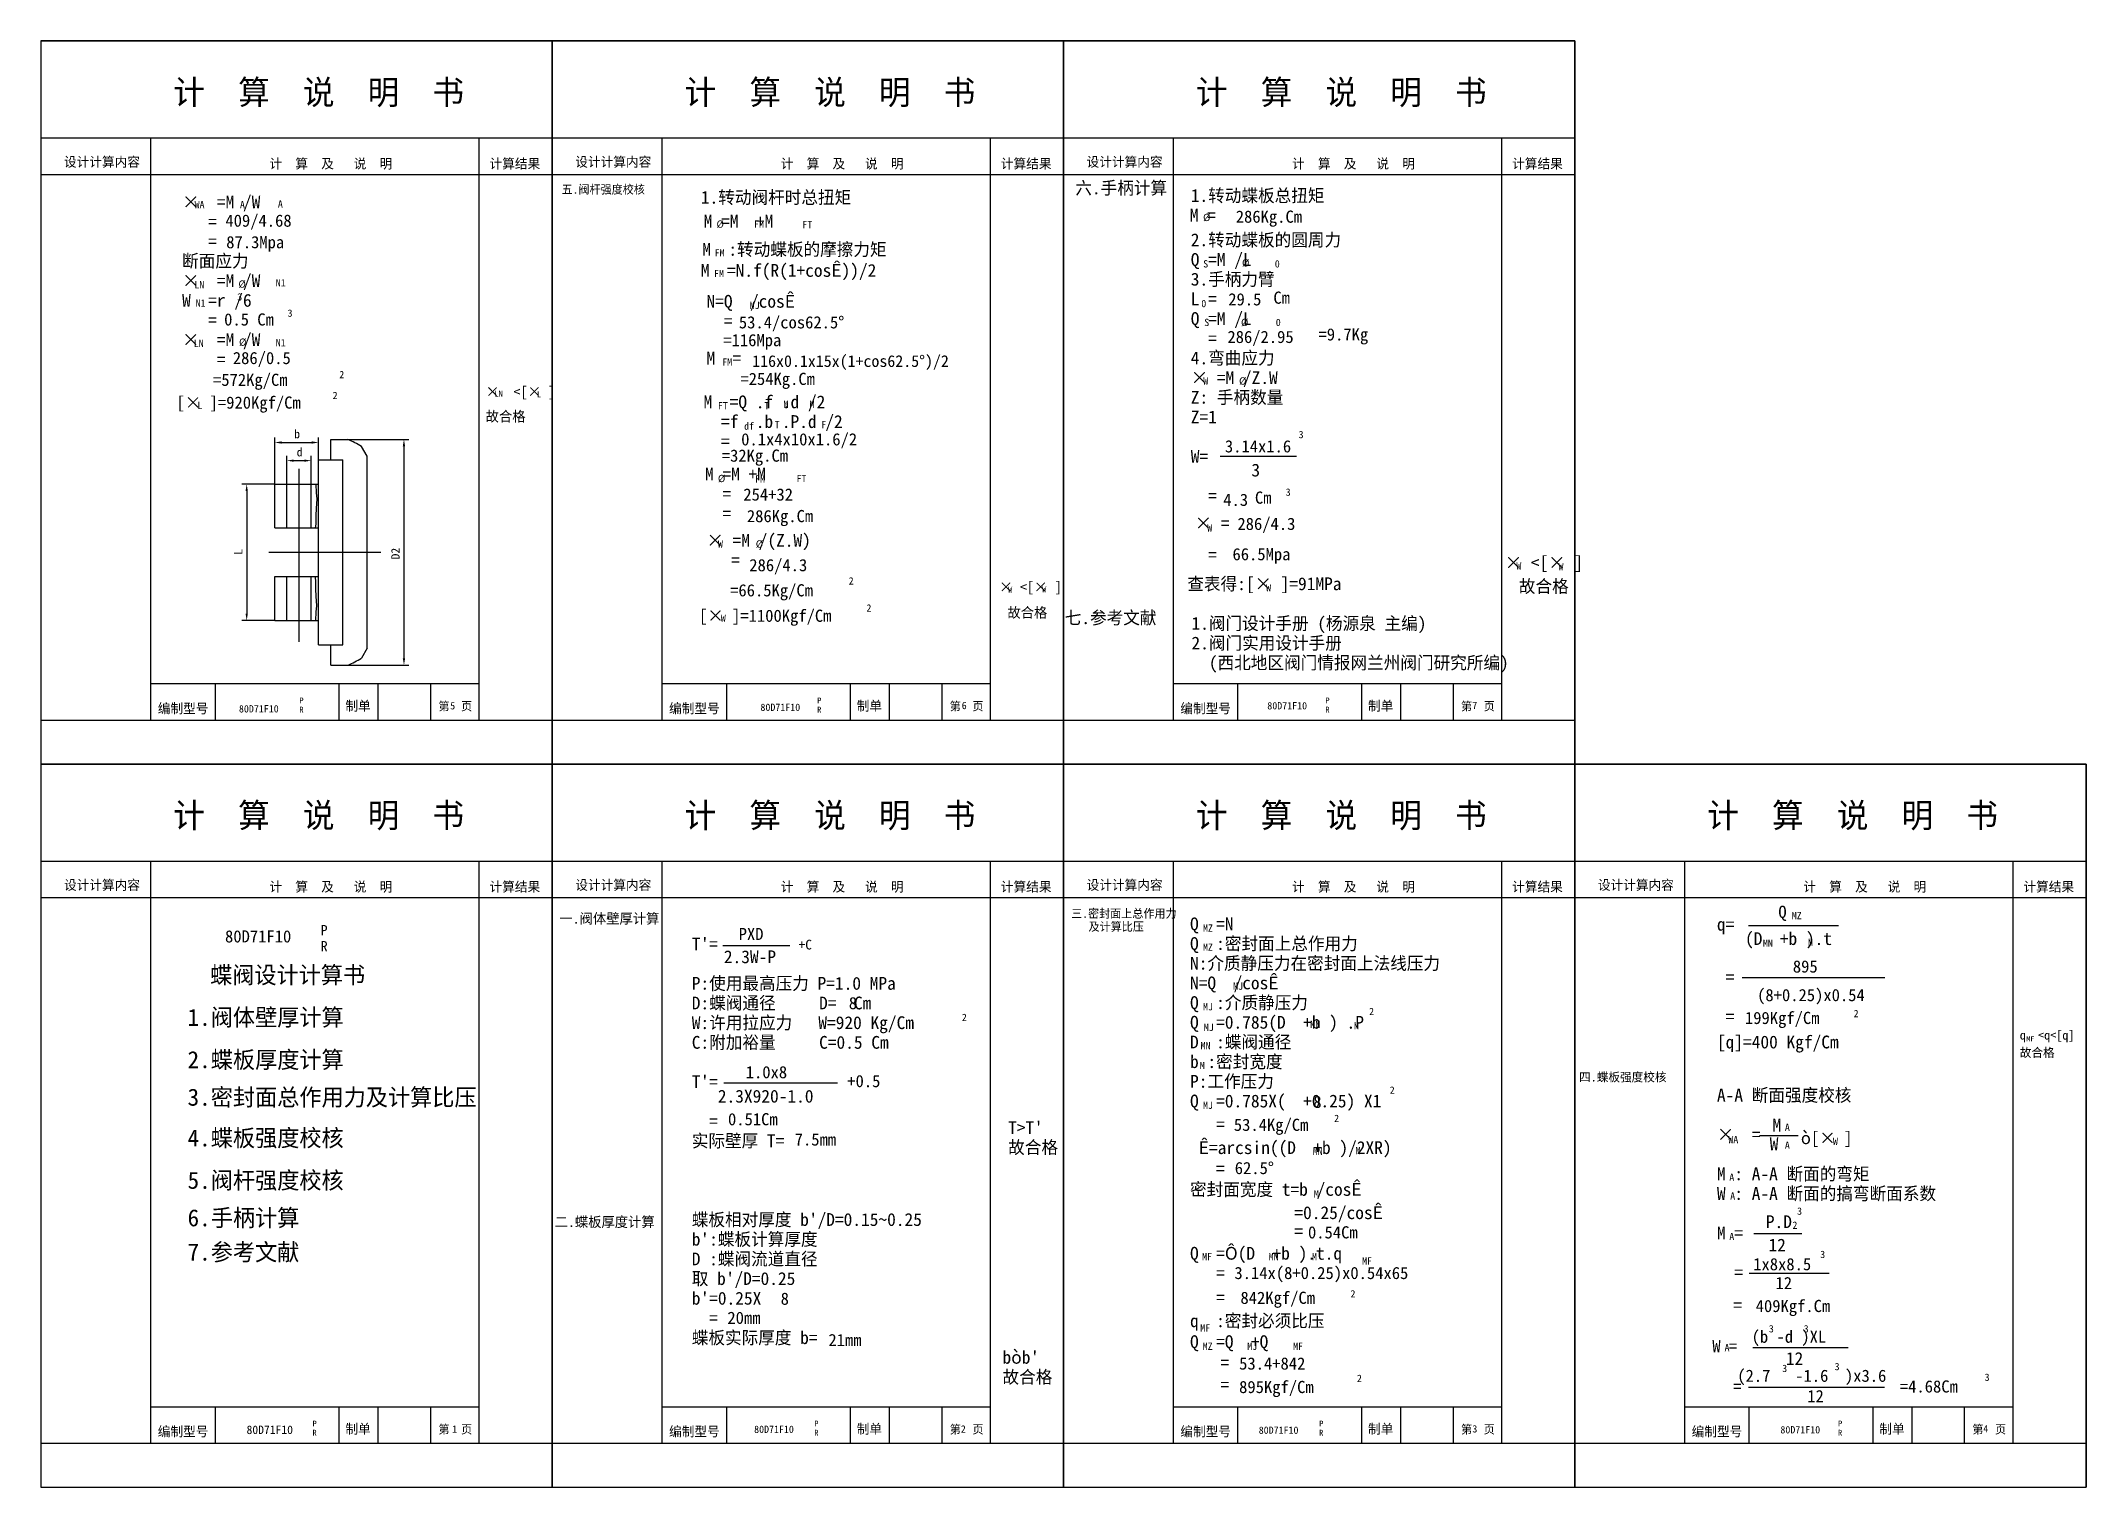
# Model space of a CAD drawing. Header units: metres. Extents: x 0 to 840, y 0 to 594.
import ezdxf

# ---------------------------------------------------------------- set-up
doc = ezdxf.new("R2010")
doc.units = ezdxf.units.M
for name, color, linetype in [('C', 6, 'Continuous'), ('D', 1, 'Continuous'), ('FL', 5, 'Continuous'), ('HA', 5, 'Continuous'), ('TL', 4, 'Continuous')]:
    doc.layers.add(name, color=color, linetype=linetype)

msp = doc.modelspace()

# ---------------------------------------------------------------- linework, layer by layer
at = {"layer": 'C'}
for p, q in [((106.05, 347.12), (106.05, 418.29)), ((93.63, 383.95), (139.59, 383.95))]:
    msp.add_line(p, q, dxfattribs=at)
at = {"layer": 'D'}
for p, q in [((96.05, 411.95), (96.05, 431.05)), ((98.85, 429.05), (111.25, 429.05)), ((114.05, 421.95), (114.05, 431.05)), ((126.07, 430.29), (151.11, 430.29)), ((101.05, 411.95), (101.05, 423.6)), ((103.85, 421.6), (108.25, 421.6)), ((111.05, 411.95), (111.05, 423.6)), ((149.11, 427.49), (149.11, 340.4)), ((484.35, 423.47), (515.76, 423.47)), ((96.05, 411.95), (82.52, 411.95)), ((84.52, 409.15), (84.52, 358.75)), ((96.05, 355.95), (82.52, 355.95)), ((126.07, 337.6), (151.11, 337.6)), ((71.53, 330), (71.53, 315)), ((122.39, 330), (122.39, 315)), ((138.45, 330), (138.45, 315)), ((160.12, 315), (160.12, 330)), ((281.53, 330), (281.53, 315)), ((332.39, 330), (332.39, 315)), ((348.45, 330), (348.45, 315)), ((370.12, 315), (370.12, 330)), ((491.53, 330), (491.53, 315)), ((542.39, 330), (542.39, 315)), ((558.45, 330), (558.45, 315)), ((580.12, 315), (580.12, 330)), ((701.29, 230.7), (738.37, 230.7)), ((280.08, 222.51), (307.63, 222.51)), ((698.74, 209.33), (738.65, 209.33)), ((738.65, 209.33), (757.36, 209.33)), ((280.47, 166.1), (327.22, 166.1)), ((705.83, 144.36), (721.7, 144.36)), ((703.51, 104.14), (723.24, 104.14)), ((701.57, 87.9), (724.41, 87.9)), ((724.41, 87.9), (734.49, 87.9)), ((703.12, 57.35), (742.21, 57.35)), ((701.31, 41.08), (744.02, 41.08)), ((744.02, 41.08), (757.16, 41.08)), ((71.53, 33), (71.53, 18)), ((122.39, 33), (122.39, 18)), ((138.45, 33), (138.45, 18)), ((160.12, 18), (160.12, 33)), ((281.53, 33), (281.53, 18)), ((332.39, 33), (332.39, 18)), ((348.45, 33), (348.45, 18)), ((370.12, 18), (370.12, 33)), ((491.53, 33), (491.53, 18)), ((542.39, 33), (542.39, 18)), ((558.45, 33), (558.45, 18)), ((580.12, 18), (580.12, 33)), ((701.53, 33), (701.53, 18)), ((752.39, 33), (752.39, 18)), ((768.45, 33), (768.45, 18)), ((790.12, 18), (790.12, 33))]:
    msp.add_line(p, q, dxfattribs=at)
for points in [[(98.85, 429.52), (98.85, 428.58), (96.05, 429.05)], [(111.25, 429.52), (111.25, 428.58), (114.05, 429.05)], [(148.64, 427.49), (149.58, 427.49), (149.11, 430.29)], [(103.85, 422.07), (103.85, 421.13), (101.05, 421.6)], [(108.25, 422.07), (108.25, 421.13), (111.05, 421.6)], [(84.05, 409.15), (84.98, 409.15), (84.52, 411.95)], [(84.05, 358.75), (84.98, 358.75), (84.52, 355.95)], [(148.64, 340.4), (149.58, 340.4), (149.11, 337.6)]]:
    msp.add_solid(points, dxfattribs=at)
at = {"layer": 'FL'}
for p, q in [((0, 594), (0, 297)), ((0, 594), (210, 594)), ((210, 594), (0, 594)), ((210, 594), (210, 297)), ((210, 297), (210, 594)), ((210, 594), (210, 297)), ((420, 594), (210, 594)), ((210, 594), (420, 594)), ((630, 594), (420, 594)), ((420, 594), (630, 594)), ((420, 594), (420, 297)), ((420, 594), (420, 297)), ((420, 297), (420, 594)), ((630, 594), (630, 297)), ((630, 594), (630, 297)), ((630, 297), (630, 594)), ((0, 297), (210, 297)), ((210, 297), (0, 297)), ((0, 297), (210, 297)), ((0, 297), (0, 0)), ((210, 297), (210, 0)), ((210, 297), (210, 0)), ((210, 0), (210, 297)), ((210, 297), (420, 297)), ((420, 297), (210, 297)), ((210, 297), (420, 297)), ((420, 297), (630, 297)), ((630, 297), (420, 297)), ((420, 297), (630, 297)), ((420, 297), (420, 0)), ((420, 0), (420, 297)), ((420, 297), (420, 0)), ((630, 297), (840, 297)), ((840, 297), (630, 297)), ((630, 297), (840, 297)), ((630, 297), (630, 0)), ((630, 0), (630, 297)), ((630, 297), (630, 0)), ((840, 0), (840, 297)), ((840, 297), (840, 0)), ((840, 0), (840, 297)), ((0, 0), (210, 0)), ((210, 0), (420, 0)), ((420, 0), (630, 0)), ((630, 0), (840, 0))]:
    msp.add_line(p, q, dxfattribs=at)
at = {"layer": 'HA'}
for points in [[(112.93, 411.95), (113.12, 408.37), (113.32, 405.86), (113.12, 402), (112.93, 399.11), (112.93, 395.44), (112.63, 393.95)], [(112.93, 355.95), (113.12, 359.52), (113.32, 362.03), (113.12, 365.89), (112.93, 368.78), (112.93, 372.45), (112.63, 373.95)]]:
    msp.add_lwpolyline(points, dxfattribs=at)
at = {"layer": 'TL'}
for p, q in [((210, 554), (0, 554)), ((45, 554), (45, 315)), ((180, 315), (180, 554)), ((420, 554), (210, 554)), ((255, 554), (255, 315)), ((390, 315), (390, 554)), ((630, 554), (420, 554)), ((465, 554), (465, 315)), ((600, 315), (600, 554)), ((210, 539), (0, 539)), ((420, 539), (210, 539)), ((630, 539), (420, 539)), ((119.05, 430.29), (126.07, 430.29)), ((119.05, 421.95), (119.05, 430.29)), ((114.05, 345.95), (114.05, 421.95)), ((114.05, 421.95), (124.05, 421.95)), ((124.05, 345.95), (124.05, 421.95)), ((134.05, 423.38), (131.72, 427.41)), ((134.05, 344.51), (134.05, 423.38)), ((96.05, 411.95), (114.05, 411.95)), ((96.05, 393.95), (96.05, 411.95)), ((101.05, 393.95), (101.05, 411.95)), ((111.05, 393.95), (111.05, 411.95)), ((96.05, 393.95), (114.05, 393.95)), ((96.05, 355.95), (96.05, 373.95)), ((96.05, 373.95), (114.05, 373.95)), ((101.05, 355.95), (101.05, 373.95)), ((111.05, 355.95), (111.05, 373.95)), ((96.05, 355.95), (114.05, 355.95)), ((114.05, 345.95), (124.05, 345.95)), ((119.05, 337.6), (119.05, 345.95)), ((134.05, 344.51), (131.72, 340.48)), ((119.05, 337.6), (126.07, 337.6)), ((45, 330), (180, 330)), ((255, 330), (390, 330)), ((465, 330), (600, 330)), ((0, 315), (210, 315)), ((210, 315), (420, 315)), ((420, 315), (630, 315)), ((210, 257), (0, 257)), ((45, 257), (45, 18)), ((180, 18), (180, 257)), ((420, 257), (210, 257)), ((255, 257), (255, 18)), ((390, 18), (390, 257)), ((630, 257), (420, 257)), ((465, 257), (465, 18)), ((600, 18), (600, 257)), ((840, 257), (630, 257)), ((675, 257), (675, 18)), ((810, 18), (810, 257)), ((210, 242), (0, 242)), ((420, 242), (210, 242)), ((630, 242), (420, 242)), ((840, 242), (630, 242)), ((45, 33), (180, 33)), ((255, 33), (390, 33)), ((465, 33), (600, 33)), ((675, 33), (810, 33)), ((0, 18), (210, 18)), ((210, 18), (420, 18)), ((420, 18), (630, 18)), ((630, 18), (840, 18))]:
    msp.add_line(p, q, dxfattribs=at)
for start, end in [(59.44, 66.64), (293.36, 300.56)]:
    msp.add_arc((106.05, 383.95), 50.48, start, end, dxfattribs=at)

# ---------------------------------------------------------------- texts
at = {"layer": 'D'}
for s, height, p in [('计  算  说  明  书', 10, (54.39, 567.91)), ('计  算  说  明  书', 10, (264.39, 567.91)), ('计  算  说  明  书', 10, (474.39, 567.91)), ('设计计算内容', 4, (9.49, 542.32)), ('计  算  及   说  明', 4, (93.85, 541.59)), ('计算结果', 4, (184.27, 541.59)), ('设计计算内容', 4, (219.49, 542.32)), ('计  算  及   说  明', 4, (303.85, 541.59)), ('计算结果', 4, (394.27, 541.59)), ('设计计算内容', 4, (429.49, 542.32)), ('计  算  及   说  明', 4, (513.85, 541.59)), ('计算结果', 4, (604.27, 541.59)), ('%%215  =M /W', 5.25, (57.99, 525.24)), ('五.阀杆强度校核', 3.5, (213.84, 531.25)), ('1.转动阀杆时总扭矩', 5.25, (271.06, 527.13)), ('六.手柄计算', 5.25, (424.86, 530.98)), ('1.转动蝶板总扭矩', 5.25, (472.27, 527.88)), ('WA', 3, (63.12, 525.24)), ('   =', 5.25, (57.99, 517.16)), ('409/4.68', 5, (75.77, 517.68)), ('A', 3, (81.75, 525.24)), ('A', 3, (97.33, 525.54)), ('M =M  +M', 5.25, (272.22, 517.32)), ('M =', 5.25, (471.87, 519.8)), ('%%216', 3, (477.33, 520)), ('286Kg.Cm', 5, (490.75, 519.32)), ('   =', 5.25, (57.99, 509.07)), ('87.3Mpa', 5, (76.12, 508.84)), ('%%216', 3, (277.49, 517.27)), ('FM', 3, (292.92, 517.27)), ('FT', 3, (312.73, 517.02)), ('2.转动蝶板的圆周力', 5.25, (472.27, 509.67)), ('断面应力 ', 5.25, (57.99, 500.99)), ('M  :转动蝶板的摩擦力矩', 5.25, (271.64, 505.77)), ('FM', 3, (276.72, 505.45)), ('Q =M /L', 5.25, (472.27, 501.59)), ('%%216', 3, (493.32, 501.34)), ('%%215  =M /W', 5.25, (57.99, 492.9)), ('%%216', 3, (81.13, 492.63)), ('N1', 3, (96.46, 493.13)), ('M  =N.f(R(1+cos%%202))/2', 5.25, (271.06, 497.11)), ('FM', 3, (276.46, 496.96)), ('3.手柄力臂', 5.25, (472.27, 493.5)), ('S', 3, (477.41, 500.93)), ('0', 3, (506.78, 500.93)), ('W  =r /6', 5.25, (57.99, 484.82)), ('LN', 3, (63.04, 492.38)), ('N1', 3, (63.54, 484.85)), ('3', 3, (80.63, 487.36)), ('N=Q  /cos%%202', 5.25, (273.37, 484.42)), ('L =', 5.25, (472.27, 485.42)), ('0', 3, (476.6, 484.62)), ('29.5', 5, (487.67, 485.36)), ('Cm', 5, (506.2, 486.04)), ('   =', 5.25, (57.99, 476.73)), ('0.5 Cm', 5, (75.26, 477.09)), ('3', 3, (101.31, 480.69)), ('  =', 5.25, (273.37, 476.33)), ('53.4/cos62.5%%d', 5, (286.66, 475.92)), ('MJ', 3, (291.12, 483.85)), ('Q =M /L', 5.25, (472.27, 477.33)), ('S', 3, (477.82, 476.88)), ('%%216', 3, (492.91, 476.88)), ('0', 3, (507.19, 476.88)), ('%%215  =M /W', 5.25, (57.99, 468.65)), ('LN', 3, (62.79, 468.27)), ('%%216', 3, (81.38, 468.78)), ('N1', 3, (96.46, 468.53)), ('=116Mpa', 5, (280.29, 468.6)), ('  =', 5.25, (472.27, 469.25)), ('286/2.95', 5, (487.32, 469.92)), ('=9.7Kg', 5, (524.74, 470.95)), ('    =', 5.25, (57.99, 460.56)), ('286/0.5', 5, (78.83, 461.25)), ('M  =', 5.25, (273.37, 461.07)), ('FM', 3, (279.84, 460.59)), ('116x0.1x15x(1+cos62.5%%d)/2', 4.8, (292.14, 460.09)), ('4.弯曲应力', 5.25, (472.27, 461.16)), ('=572Kg/Cm', 5, (70.69, 452.31)), ('2', 3, (122.55, 455.46)), ('=254Kg.Cm', 5, (287.3, 452.68)), ('%%215 =M /Z.W', 5.25, (472.27, 453.08)), ('W', 3, (477.41, 452.82)), ('%%216', 3, (492.1, 452.82)), ('[%%215 ]=920Kgf/Cm', 5, (55.7, 442.95)), ('L', 3, (64.3, 442.82)), ('2', 3, (119.83, 446.89)), ('%%215  <[%%215 ]', 4.2, (182.67, 447.8)), ('LN', 2.4, (186.27, 447.91)), ('L', 2.4, (203.73, 447.63)), ('M  =Q .f .d /2', 5.25, (272.17, 443.11)), ('FT', 3, (278.05, 442.66)), ('T', 3, (297.18, 442.66)), ('M', 3, (304.96, 443.26)), ('M', 3, (315.73, 443.26)), ('Z: 手柄数量', 5.25, (472.27, 444.99)), ('故合格', 4.2, (182.67, 437.68)), ('  =f  .b .P.d /2', 5.25, (272.17, 435.03)), ('df', 3, (288.81, 434.29)), ('T', 3, (301.37, 434.89)), ('F', 3, (320.51, 434.89)), ('Z=1', 5.25, (472.27, 436.91)), ('b', 3.5, (104.05, 430.8)), ('  =', 5.25, (272.17, 426.94)), ('0.1x4x10x1.6/2', 5, (287.62, 427.86)), ('3.14x1.6', 5, (486.29, 424.98)), ('3', 3, (516.57, 430.81)), ('d', 3.5, (105.05, 423.35)), ('=32Kg.Cm', 5, (279.65, 421.17)), ('W=', 5.25, (472.27, 420.74)), ('    3', 5.25, (482.88, 415.1)), ('M =M +M', 5.25, (272.77, 413.48)), ('%%216', 3, (278.05, 412.77)), ('FM', 3, (293.3, 412.62)), ('FT', 3, (310.34, 412.77)), ('  =', 5.25, (272.77, 405.39)), ('254+32', 5, (288.49, 405.18)), ('  =', 5.25, (472.27, 404.57)), ('4.3', 5, (485.61, 403.02)), ('Cm', 5, (498.62, 403.91)), ('3', 3, (511.27, 407.17)), ('  =', 5.25, (272.77, 397.31)), ('286Kg.Cm', 5, (289.96, 396.33)), ('%%215 =', 5.25, (473.91, 393.29)), ('W', 3, (479.04, 392.49)), ('286/4.3', 5, (491.43, 393.14)), ('%%215 =M /(Z.W)', 5.25, (273.37, 386.23)), ('W', 3, (278.05, 385.88)), ('%%216', 3, (293.6, 385.88)), ('  =', 5.25, (276.36, 378.15)), ('286/4.3', 5, (290.95, 376.18)), ('  =', 5.25, (472.27, 380.31)), ('66.5Mpa', 5, (489.41, 380.68)), ('%%215 <[%%215 ]', 5.25, (601.22, 377.1)), ('W', 3, (606.01, 376.88)), ('W', 3, (623.31, 376.58)), ('=66.5Kg/Cm', 5, (283.08, 365.85)), ('2', 3, (331.77, 370.71)), ('%%215 <[%%215 ]', 4.2, (393.53, 367.61)), ('W', 2.4, (397.25, 367.4)), ('W', 2.4, (411.22, 367.53)), ('查表得:[%%215 ]=91MPa', 5.25, (470.85, 368.4)), ('W', 3, (503.21, 367.86)), ('  故合格', 5.25, (599.88, 367.38)), ('2', 3, (339.05, 359.58)), (' 故合格', 4.2, (394.11, 357.1)), ('[%%215 ]=1100Kgf/Cm', 5, (270.27, 355.4)), ('W', 3, (279.24, 355.4)), ('七.参考文献', 5.25, (420.5, 354.45)), ('1.阀门设计手册 (杨源泉 主编)', 5.25, (472.56, 352.14)), ('2.阀门实用设计手册 ', 5.25, (472.56, 344.06)), ('  (西北地区阀门情报网兰州阀门研究所编)', 5.25, (472.56, 335.97)), ('编制型号', 4, (48, 317.84)), ('80D71F10', 3, (81.34, 318.17)), ('R', 2.4, (106.17, 318.14)), ('P', 2.4, (106.17, 321.9)), ('制单', 4, (125.07, 318.9)), ('第  页', 3.5, (163.28, 318.97)), ('5', 3, (168.11, 319.43)), ('编制型号', 4, (258, 317.84)), ('80D71F10', 3, (295.53, 318.8)), ('R', 2.4, (318.84, 318.14)), ('P', 2.4, (318.84, 321.9)), ('制单', 4, (335.07, 318.9)), ('第  页', 3.5, (373.28, 318.97)), ('6', 3, (378.2, 319.54)), ('编制型号', 4, (468, 317.84)), ('80D71F10', 3, (503.71, 319.43)), ('R', 2.4, (527.57, 318.14)), ('P', 2.4, (527.57, 321.9)), ('制单', 4, (545.07, 318.9)), ('第  页', 3.5, (583.28, 318.97)), ('7', 3, (587.88, 319.53)), ('计  算  说  明  书', 10, (54.39, 270.91)), ('计  算  说  明  书', 10, (264.39, 270.91)), ('计  算  说  明  书', 10, (474.39, 270.91)), ('计  算  说  明  书', 10, (684.39, 270.91)), ('设计计算内容', 4, (9.49, 245.32)), ('计  算  及   说  明', 4, (93.85, 244.59)), ('计算结果', 4, (184.27, 244.59)), ('设计计算内容', 4, (219.49, 245.32)), ('计  算  及   说  明', 4, (303.85, 244.59)), ('计算结果', 4, (394.27, 244.59)), ('设计计算内容', 4, (429.49, 245.32)), ('计  算  及   说  明', 4, (513.85, 244.59)), ('计算结果', 4, (604.27, 244.59)), ('设计计算内容', 4, (639.49, 245.32)), ('计  算  及   说  明', 4, (723.85, 244.59)), ('计算结果', 4, (814.27, 244.59)), ('一.阀体壁厚计算', 4.2, (212.94, 231.43)), ('三.密封面上总作用力', 3.5, (423.14, 233.84)), ('Q', 5, (713.61, 233.79)), ('MZ', 3, (719.1, 233.23)), ('80D71F10', 5, (75.62, 223.7)), ('P', 4.2, (114.9, 226.66)), ('PXD', 5, (286.58, 224.68)), ('   及计算比压', 3.5, (423.14, 228.45)), ('Q  =N', 5.25, (471.97, 228.71)), ('MZ', 3, (477.29, 228.09)), ('q=', 5.25, (688.38, 228.55)), ('  (D  +b ).t', 5.25, (692.78, 222.66)), ('R', 4.2, (114.9, 220.08)), ("T'=   ", 5.25, (267.32, 220.46)), ('  2.3W-P', 5.25, (273.36, 215.2)), ('+C', 4, (311.22, 220.81)), ('Q  :密封面上总作用力', 5.25, (471.97, 220.63)), ('N:介质静压力在密封面上法线压力', 5.25, (471.97, 212.54)), ('MZ', 3, (477.29, 220.27)), ('MN', 3, (707.26, 221.91)), ('M', 3, (725.8, 222.22)), ('蝶阀设计计算书', 7, (69.49, 206.85)), ('P:使用最高压力 P=1.0 MPa', 5.25, (267.32, 204.29)), ('N=Q  /cos%%202', 5.25, (471.97, 204.46)), (' =', 5.25, (688.38, 206.88)), ('895', 5, (719.56, 211.33)), ('D:蝶阀通径     D=  Cm', 5.25, (267.32, 196.21)), ('Q  :介质静压力', 5.25, (471.97, 196.37)), ('MJ', 3, (489.69, 204.28)), ('(8+0.25)x0.54', 5, (704.88, 199.59)), ('1.阀体壁厚计算', 7, (60.23, 189.45)), ('W:许用拉应力   W=920 Kg/Cm', 5.25, (267.32, 188.12)), ('8', 5, (331.82, 196.3)), ('2', 3, (378.24, 191.44)), ('Q  =0.785(D  +b ) .P', 5.25, (471.97, 188.29)), ('MJ', 3, (477.29, 195.8)), ('2', 3, (545.5, 193.85)), (' =', 5.25, (688.38, 190.71)), ('199Kgf/Cm', 5, (699.88, 190.2)), ('2', 3, (744.51, 193)), ('C:附加裕量     C=0.5 Cm', 5.25, (267.32, 180.04)), ('D  :蝶阀通径', 5.25, (471.97, 180.2)), ('MJ', 3, (477.62, 187.32)), ('MN', 3, (521.35, 188.63)), ('M', 3, (539.3, 187.98)), ('[q]=400 Kgf/Cm', 5.25, (688.38, 180.19)), ('q  <q<[q]', 3.67, (812.77, 183.8)), ('MF', 2.1, (815.44, 183.05)), ('2.蝶板厚度计算', 7, (60.23, 172.06)), ('b :密封宽度', 5.25, (471.97, 172.12)), ('MN', 3, (476.31, 179.82)), ('故合格', 3.67, (812.77, 176.65)), ("T'=", 5.25, (267.32, 163.87)), ('1.0x8', 5, (289.49, 167.93)), ('+0.5', 5, (331.19, 164.26)), ('P:工作压力', 5.25, (471.97, 164.03)), ('M', 3, (475.98, 171.67)), ('四.蝶板强度校核', 3.67, (631.75, 166.6)), ('3.密封面总作用力及计算比压', 7, (60.23, 156.65)), ('   2.3X920-1.0', 5.25, (267.32, 157.92)), ('Q  =0.785X(  +0.25) X1', 5.25, (471.97, 155.95)), ('8', 5, (522.59, 155.72)), ('2', 3, (553.99, 161.56)), ('A-A 断面强度校核', 5.25, (688.38, 158.37)), ('  =', 5.25, (267.32, 147.7)), ('0.51Cm', 5, (282.2, 148.61)), ('MJ', 3, (477.29, 155.36)), ('53.4Kg/Cm', 5, (489.96, 146.3)), ('2', 3, (531.14, 149.96)), ('M', 5.25, (711.21, 146.04)), ('4.蝶板强度校核', 7, (60.23, 139.92)), ('实际壁厚 T=', 5.25, (267.32, 139.61)), ('7.5mm', 5, (309.6, 140.29)), (" T>T'", 5.25, (393.71, 145.03)), (' 故合格', 5.25, (393.71, 136.94)), (' %%202=arcsin((D  +b )/2XR)', 5.25, (471.97, 136.81)), ('   =', 5.25, (471.97, 146.38)), ('%%215  =', 5.25, (688.38, 142.2)), ('WA', 3, (693.06, 141.26)), ('W', 5.25, (710.05, 138.37)), ('A', 3, (716.28, 146.29)), ('%%242[%%215 ]', 5, (722.86, 140.88)), ('W', 3, (736.01, 140.49)), ('MN', 3, (522.33, 136.41)), ('M', 3, (539.95, 136.74)), ('A', 3, (716.28, 138.94)), ('5.阀杆强度校核', 7, (60.23, 122.52)), ('密封面宽度 t=b /cos%%202', 5.25, (471.97, 119.65)), ('      =', 5.25, (461.2, 128.22)), ('62.5%%d', 5, (490.33, 128.55)), ('M : A-A 断面的弯矩', 5.25, (688.38, 126.03)), ('A', 3, (693.45, 125.8)), ('M', 3, (522.82, 118.93)), ('W : A-A 断面的搞弯断面系数', 5.25, (688.38, 117.95)), ('A', 3, (693.83, 118.06)), ('6.手柄计算', 7, (60.23, 107.11)), ('二.蝶板厚度计算', 4.2, (211, 106.82)), ("蝶板相对厚度 b'/D=0.15%%1260.25", 5.25, (267.32, 107.27)), ('            =0.25/cos%%202', 5.25, (471.97, 110.08)), ('    P.D', 5.25, (694.18, 106.38)), ('3', 3, (721.31, 111.87)), ('7.参考文献', 7, (60.23, 93.03)), ("b':蝶板计算厚度", 5.25, (267.32, 99.19)), ('            =', 5.25, (471.97, 102.49)), ('0.54Cm', 5, (520.41, 102.14)), ('M =', 5.25, (688.38, 101.78)), ('A', 3, (693.45, 101.43)), ('   12', 5.25, (698.83, 96.79)), ('2', 3, (719.37, 106.07)), ('D :蝶阀流道直径', 5.25, (267.32, 91.1)), ('Q  =%%212(D  +b ).t.q', 5.25, (471.97, 93.41)), ('MF', 3, (476.93, 93.15)), ('MN', 3, (504.26, 93.15)), ('M', 3, (522.06, 93.15)), ('MF', 3, (542.63, 91.39)), ('1x8x8.5', 5, (703.28, 89.06)), ('3', 3, (730.79, 94.09)), ("取 b'/D=0.25", 5.25, (267.32, 83.02)), ('   =', 5.25, (471.97, 85.33)), ('3.14x(8+0.25)x0.54x65', 5, (490.2, 85.45)), ('  =', 5.25, (688.38, 85.61)), ('12', 5, (712.43, 81.32)), ("b'=0.25X", 5.25, (267.32, 74.93)), ('8', 5, (303.84, 74.89)), ('   =', 5.25, (471.97, 75.26)), ('842Kgf/Cm', 5, (492.68, 75.26)), ('2', 3, (537.86, 77.89)), ('  =', 5.25, (687.99, 72.11)), ('409Kgf.Cm', 5, (704.29, 71.89)), ('  =', 5.25, (267.32, 66.85)), ('20mm', 5, (281.95, 67.05)), ('q  :密封必须比压', 5.25, (471.97, 65.69)), ('蝶板实际厚度 b=', 5.25, (267.32, 58.76)), ('21mm', 5, (323.44, 57.91)), ('Q  =Q  +Q', 5.25, (471.97, 57.11)), ('MF', 3, (476.18, 63.87)), ('MZ', 3, (477.18, 56.36)), ('MJ', 3, (495.48, 56.36)), ('MF', 3, (514.29, 56.36)), ('W =', 5, (686.48, 55.41)), ('(b -d )XL', 5, (702.64, 59.28)), ('3', 3, (709.7, 63.54)), ('3', 3, (724.02, 63.54)), (" b%%242b' ", 5.25, (391.38, 50.68)), ('   =', 5.25, (473.73, 48.53)), ('53.4+842', 5, (492.13, 48.26)), ('A', 3, (691.51, 55.8)), ('     12', 5.25, (698.83, 50.18)), ('3', 3, (736.71, 48.01)), (' 故合格', 5.25, (391.38, 42.59)), ('   =', 5.25, (473.74, 39.47)), ('895Kgf/Cm', 5, (492.13, 38.62)), ('2', 3, (540.51, 43.18)), ('=', 5, (695.1, 38.89)), ('(2.7   -1.6  )x3.6', 5, (696.73, 43.24)), ('3', 3, (715.18, 47.28)), ('=4.68Cm', 5, (763.51, 38.84)), ('3', 3, (798.33, 43.63)), ('12', 5, (725.48, 34.88)), ('编制型号', 4, (48, 20.84)), ('80D71F10', 3.5, (84.47, 21.79)), ('P', 2.4, (111.55, 24.9)), ('制单', 4, (125.07, 21.9)), ('第  页', 3.5, (163.28, 21.97)), ('1', 3, (168.9, 22.36)), ('编制型号', 4, (258, 20.84)), ('80D71F10', 3, (292.93, 22.25)), ('P', 2.4, (317.64, 24.9)), ('制单', 4, (335.07, 21.9)), ('第  页', 3.5, (373.28, 21.97)), ('2', 3, (377.83, 22.37)), ('编制型号', 4, (468, 20.84)), ('P', 2.4, (525, 24.9)), ('制单', 4, (545.07, 21.9)), ('第  页', 3.5, (583.28, 21.97)), ('3', 3, (587.94, 22.44)), ('编制型号', 4, (678, 20.84)), ('P', 2.4, (738.13, 24.9)), ('制单', 4, (755.07, 21.9)), ('第  页', 3.5, (793.28, 21.97)), ('4', 3, (797.76, 22.45)), ('R', 2.4, (111.55, 21.14)), ('R', 2.4, (317.64, 21.14)), ('80D71F10', 3, (500.18, 21.88)), ('R', 2.4, (525, 21.14)), ('80D71F10', 3, (714.45, 22.05)), ('R', 2.4, (738.13, 21.14))]:
    msp.add_text(s, height=height, dxfattribs=at).set_placement(p)
for s, p in [('L', (82.77, 382.95)), ('D2', (147.36, 381.03))]:
    msp.add_text(s, height=3.5, rotation=90, dxfattribs=at).set_placement(p)

doc.saveas('drawing.dxf')
